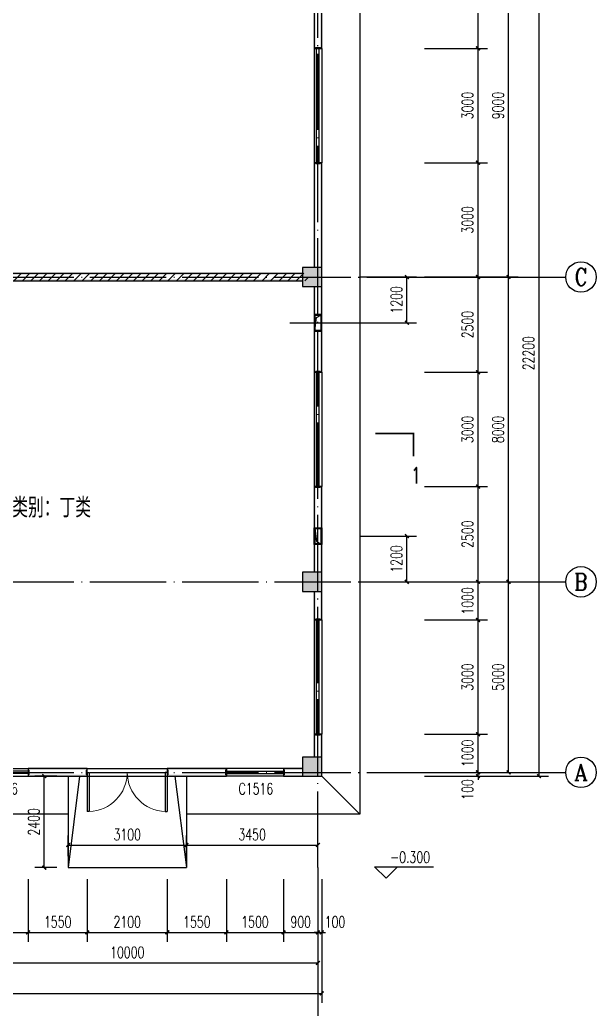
# Model space of a CAD drawing. Extents: x 5026138 to 10158928, y -750500 to -363337.
# Drawn here: x 5082687 to 5097806, y -402772 to -376806 of the extents above; entities that cross this region are included whole.
import ezdxf
from ezdxf.enums import TextEntityAlignment as Align

# ---------------------------------------------------------------- set-up
doc = ezdxf.new("R2010")
doc.units = 0
doc.header["$LTSCALE"] = 1000
doc.header["$MEASUREMENT"] = 0
doc.linetypes.add('DOTE', pattern=[2.42, 2, -0.2, 0.02, -0.2])
doc.layers.get('0').update_dxf_attribs({"linetype": 'CONTINUOUS'})
doc.layers.get('Defpoints').update_dxf_attribs({"linetype": 'CONTINUOUS'})
doc.layers.add('_0', color=7, linetype='CONTINUOUS', lineweight=25)
for name, color, linetype in [('AXIS', 3, 'CONTINUOUS'), ('AXIS_TEXT', 7, 'CONTINUOUS'), ('COLUMN', 9, 'CONTINUOUS'), ('DIM_ELEV', 3, 'CONTINUOUS'), ('DIM_SYMB', 3, 'CONTINUOUS'), ('DOTE', 252, 'CONTINUOUS'), ('PUB_DIM', 3, 'CONTINUOUS'), ('PUB_HATCH', 8, 'CONTINUOUS'), ('PUB_TEXT', 7, 'CONTINUOUS'), ('PUB_WALL', 9, 'CONTINUOUS'), ('STAIR', 5, 'CONTINUOUS'), ('WALL', 2, 'CONTINUOUS'), ('WINDOW', 4, 'CONTINUOUS'), ('WINDOW_TEXT', 7, 'CONTINUOUS')]:
    doc.layers.add(name, color=color, linetype=linetype)
doc.styles.add('_HZTXT', font='txt.shx', dxfattribs={"width": 0.8, "bigfont": 'HZTXT.shx'})
doc.styles.add('_TCH_AXIS', font='COMPLEX', dxfattribs={"bigfont": 'GBCBIG'})
doc.styles.add('_TCH_DIM', font='SIMPLEX', dxfattribs={"bigfont": 'GBCBIG'})
doc.styles.add('_TCH_DIM_T3', font='SIMPLEX', dxfattribs={"width": 0.705882, "bigfont": 'GBCBIG'})
doc.styles.add('_TCH_LABEL', font='COMPLEX', dxfattribs={"bigfont": 'GBCBIG'})
doc.styles.add('_TCH_WINDOW', font='SIMPLEX', dxfattribs={"height": 3.5, "bigfont": 'GBCBIG'})
doc.styles.add('COMPLEX', font='COMPLEX')
doc.dimstyles.new('_TCH_ARCH&&100', dxfattribs={"dimtxt": 297.5, "dimasz": 100, "dimexe": 250, "dimexo": 300, "dimgap": 126.25, "dimtad": 1, "dimdec": 0, "dimzin": 0, "dimdsep": 46, "dimtxsty": '_TCH_DIM_T3', "dimblk": 'ARCHTICK', "dimcen": 0.09, "dimclrt": 7, "dimazin": 2, "dimtfac": 1, "dimtdec": 0, "dimtix": 1, "dimtmove": 2, "dimatfit": 3, "dimfxl": 0, "dimtolj": 1, "dimtzin": 0, "dimarcsym": 0})

# ---------------------------------------------------------------- blocks, each defined once
blk = doc.blocks.new('_ArchTick')
at = {"color": 0, "linetype": 'ByBlock', "const_width": 0.4}
blk.add_lwpolyline([(-0.5, -0.5), (0.5, 0.5)], dxfattribs=at)
blk = doc.blocks.new('*D266')
at = {"layer": 'Defpoints', "color": 0}
for p in [(5091323, -390356), (5092841, -390356), (5091323, -391556)]:
    blk.add_point(p, dxfattribs=at)
at = {"layer": 'PUB_DIM', "color": 0, "lineweight": -2}
for p, q in [((5091623, -390356), (5093091, -390356)), ((5092841, -391556), (5092841, -390356)), ((5091623, -391556), (5093091, -391556))]:
    blk.add_line(p, q, dxfattribs=at)
at = {"layer": 'PUB_DIM', "color": 0, "lineweight": -2, "xscale": 100, "yscale": 100, "zscale": 100}
for p, rotation in [((5092841, -390356), 90), ((5092841, -391556), 270)]:
    blk.add_blockref('_ArchTick', p, dxfattribs=dict(at, rotation=rotation))
at = {"layer": 'PUB_DIM', "color": 7, "insert": (5092566, -390956), "char_height": 297.5, "attachment_point": 5, "rotation": 90, "style": '_TCH_DIM_T3'}
blk.add_mtext('\\A1;1200', dxfattribs=at)
blk = doc.blocks.new('*D267')
at = {"layer": 'Defpoints', "color": 0}
for p in [(5091323, -383556), (5092841, -383556), (5091323, -384756)]:
    blk.add_point(p, dxfattribs=at)
at = {"layer": 'PUB_DIM', "color": 0, "lineweight": -2}
for p, q in [((5091623, -383556), (5093091, -383556)), ((5092841, -384756), (5092841, -383556)), ((5091623, -384756), (5093091, -384756))]:
    blk.add_line(p, q, dxfattribs=at)
at = {"layer": 'PUB_DIM', "color": 0, "lineweight": -2, "xscale": 100, "yscale": 100, "zscale": 100}
for p, rotation in [((5092841, -383556), 90), ((5092841, -384756), 270)]:
    blk.add_blockref('_ArchTick', p, dxfattribs=dict(at, rotation=rotation))
at = {"layer": 'PUB_DIM', "color": 7, "insert": (5092566, -384156), "char_height": 297.5, "attachment_point": 5, "rotation": 90, "style": '_TCH_DIM_T3'}
blk.add_mtext('\\A1;1200', dxfattribs=at)
blk = doc.blocks.new('*D338')
at = {"layer": 'Defpoints', "color": 0}
for p in [(5087056, -398463), (5083956, -399056), (5087056, -399056)]:
    blk.add_point(p, dxfattribs=at)
at = {"layer": 'PUB_DIM', "color": 0, "lineweight": -2}
for p, q in [((5083956, -398756), (5083956, -398213)), ((5087056, -398756), (5087056, -398213)), ((5083956, -398463), (5087056, -398463))]:
    blk.add_line(p, q, dxfattribs=at)
at = {"layer": 'PUB_DIM', "color": 0, "lineweight": -2, "xscale": 100, "yscale": 100, "zscale": 100, "rotation": 180}
blk.add_blockref('_ArchTick', (5083956, -398463), dxfattribs=at)
at = {"layer": 'PUB_DIM', "color": 0, "lineweight": -2, "xscale": 100, "yscale": 100, "zscale": 100}
blk.add_blockref('_ArchTick', (5087056, -398463), dxfattribs=at)
at = {"layer": 'PUB_DIM', "color": 7, "insert": (5085506, -398188), "char_height": 297.5, "attachment_point": 5, "style": '_TCH_DIM_T3'}
blk.add_mtext('\\A1;3100', dxfattribs=at)
blk = doc.blocks.new('*D339')
at = {"layer": 'Defpoints', "color": 0}
for p in [(5090506, -398463), (5087056, -399056), (5090506, -399056)]:
    blk.add_point(p, dxfattribs=at)
at = {"layer": 'PUB_DIM', "color": 0, "lineweight": -2}
for p, q in [((5087056, -398756), (5087056, -398213)), ((5090506, -398756), (5090506, -398213)), ((5087056, -398463), (5090506, -398463))]:
    blk.add_line(p, q, dxfattribs=at)
at = {"layer": 'PUB_DIM', "color": 0, "lineweight": -2, "xscale": 100, "yscale": 100, "zscale": 100, "rotation": 180}
blk.add_blockref('_ArchTick', (5087056, -398463), dxfattribs=at)
at = {"layer": 'PUB_DIM', "color": 0, "lineweight": -2, "xscale": 100, "yscale": 100, "zscale": 100}
blk.add_blockref('_ArchTick', (5090506, -398463), dxfattribs=at)
at = {"layer": 'PUB_DIM', "color": 7, "insert": (5088781, -398188), "char_height": 297.5, "attachment_point": 5, "style": '_TCH_DIM_T3'}
blk.add_mtext('\\A1;3450', dxfattribs=at)
blk = doc.blocks.new('*D340')
at = {"layer": 'Defpoints', "color": 0}
for p in [(5083330, -396656), (5083956, -396656), (5083956, -399056)]:
    blk.add_point(p, dxfattribs=at)
at = {"layer": 'PUB_DIM', "color": 0, "lineweight": -2}
for p, q in [((5083656, -396656), (5083080, -396656)), ((5083330, -399056), (5083330, -396656)), ((5083656, -399056), (5083080, -399056))]:
    blk.add_line(p, q, dxfattribs=at)
at = {"layer": 'PUB_DIM', "color": 0, "lineweight": -2, "xscale": 100, "yscale": 100, "zscale": 100}
for p, rotation in [((5083330, -396656), 90), ((5083330, -399056), 270)]:
    blk.add_blockref('_ArchTick', p, dxfattribs=dict(at, rotation=rotation))
at = {"layer": 'PUB_DIM', "color": 7, "insert": (5083055, -397856), "char_height": 297.5, "attachment_point": 5, "rotation": 90, "style": '_TCH_DIM_T3'}
blk.add_mtext('\\A1;2400', dxfattribs=at)
blk = doc.blocks.new('*D281')
at = {"layer": 'Defpoints', "color": 0}
for p in [(5081406, -399056), (5082906, -399056), (5082906, -400756)]:
    blk.add_point(p, dxfattribs=at)
at = {"layer": 'PUB_DIM', "color": 0, "lineweight": -2}
for p, q in [((5081406, -399356), (5081406, -401006)), ((5082906, -399356), (5082906, -401006)), ((5081406, -400756), (5082906, -400756))]:
    blk.add_line(p, q, dxfattribs=at)
at = {"layer": 'PUB_DIM', "color": 0, "lineweight": -2, "xscale": 100, "yscale": 100, "zscale": 100, "rotation": 180}
blk.add_blockref('_ArchTick', (5081406, -400756), dxfattribs=at)
at = {"layer": 'PUB_DIM', "color": 0, "lineweight": -2, "xscale": 100, "yscale": 100, "zscale": 100}
blk.add_blockref('_ArchTick', (5082906, -400756), dxfattribs=at)
at = {"layer": 'PUB_DIM', "color": 7, "insert": (5082156, -400481), "char_height": 297.5, "attachment_point": 5, "style": '_TCH_DIM_T3'}
blk.add_mtext('\\A1;1500', dxfattribs=at)
blk = doc.blocks.new('*D282')
at = {"layer": 'Defpoints', "color": 0}
for p in [(5082906, -399056), (5084456, -399056), (5084456, -400756)]:
    blk.add_point(p, dxfattribs=at)
at = {"layer": 'PUB_DIM', "color": 0, "lineweight": -2}
for p, q in [((5082906, -399356), (5082906, -401006)), ((5084456, -399356), (5084456, -401006)), ((5082906, -400756), (5084456, -400756))]:
    blk.add_line(p, q, dxfattribs=at)
at = {"layer": 'PUB_DIM', "color": 0, "lineweight": -2, "xscale": 100, "yscale": 100, "zscale": 100, "rotation": 180}
blk.add_blockref('_ArchTick', (5082906, -400756), dxfattribs=at)
at = {"layer": 'PUB_DIM', "color": 0, "lineweight": -2, "xscale": 100, "yscale": 100, "zscale": 100}
blk.add_blockref('_ArchTick', (5084456, -400756), dxfattribs=at)
at = {"layer": 'PUB_DIM', "color": 7, "insert": (5083681, -400481), "char_height": 297.5, "attachment_point": 5, "style": '_TCH_DIM_T3'}
blk.add_mtext('\\A1;1550', dxfattribs=at)
blk = doc.blocks.new('*D283')
at = {"layer": 'Defpoints', "color": 0}
for p in [(5084456, -399056), (5086556, -399056), (5086556, -400756)]:
    blk.add_point(p, dxfattribs=at)
at = {"layer": 'PUB_DIM', "color": 0, "lineweight": -2}
for p, q in [((5084456, -399356), (5084456, -401006)), ((5086556, -399356), (5086556, -401006)), ((5084456, -400756), (5086556, -400756))]:
    blk.add_line(p, q, dxfattribs=at)
at = {"layer": 'PUB_DIM', "color": 0, "lineweight": -2, "xscale": 100, "yscale": 100, "zscale": 100, "rotation": 180}
blk.add_blockref('_ArchTick', (5084456, -400756), dxfattribs=at)
at = {"layer": 'PUB_DIM', "color": 0, "lineweight": -2, "xscale": 100, "yscale": 100, "zscale": 100}
blk.add_blockref('_ArchTick', (5086556, -400756), dxfattribs=at)
at = {"layer": 'PUB_DIM', "color": 7, "insert": (5085506, -400481), "char_height": 297.5, "attachment_point": 5, "style": '_TCH_DIM_T3'}
blk.add_mtext('\\A1;2100', dxfattribs=at)
blk = doc.blocks.new('*D284')
at = {"layer": 'Defpoints', "color": 0}
for p in [(5086556, -399056), (5088106, -399056), (5088106, -400756)]:
    blk.add_point(p, dxfattribs=at)
at = {"layer": 'PUB_DIM', "color": 0, "lineweight": -2}
for p, q in [((5086556, -399356), (5086556, -401006)), ((5088106, -399356), (5088106, -401006)), ((5086556, -400756), (5088106, -400756))]:
    blk.add_line(p, q, dxfattribs=at)
at = {"layer": 'PUB_DIM', "color": 0, "lineweight": -2, "xscale": 100, "yscale": 100, "zscale": 100, "rotation": 180}
blk.add_blockref('_ArchTick', (5086556, -400756), dxfattribs=at)
at = {"layer": 'PUB_DIM', "color": 0, "lineweight": -2, "xscale": 100, "yscale": 100, "zscale": 100}
blk.add_blockref('_ArchTick', (5088106, -400756), dxfattribs=at)
at = {"layer": 'PUB_DIM', "color": 7, "insert": (5087331, -400481), "char_height": 297.5, "attachment_point": 5, "style": '_TCH_DIM_T3'}
blk.add_mtext('\\A1;1550', dxfattribs=at)
blk = doc.blocks.new('*D285')
at = {"layer": 'Defpoints', "color": 0}
for p in [(5088106, -399056), (5089606, -399056), (5089606, -400756)]:
    blk.add_point(p, dxfattribs=at)
at = {"layer": 'PUB_DIM', "color": 0, "lineweight": -2}
for p, q in [((5088106, -399356), (5088106, -401006)), ((5089606, -399356), (5089606, -401006)), ((5088106, -400756), (5089606, -400756))]:
    blk.add_line(p, q, dxfattribs=at)
at = {"layer": 'PUB_DIM', "color": 0, "lineweight": -2, "xscale": 100, "yscale": 100, "zscale": 100, "rotation": 180}
blk.add_blockref('_ArchTick', (5088106, -400756), dxfattribs=at)
at = {"layer": 'PUB_DIM', "color": 0, "lineweight": -2, "xscale": 100, "yscale": 100, "zscale": 100}
blk.add_blockref('_ArchTick', (5089606, -400756), dxfattribs=at)
at = {"layer": 'PUB_DIM', "color": 7, "insert": (5088856, -400481), "char_height": 297.5, "attachment_point": 5, "style": '_TCH_DIM_T3'}
blk.add_mtext('\\A1;1500', dxfattribs=at)
blk = doc.blocks.new('*D286')
at = {"layer": 'Defpoints', "color": 0}
for p in [(5089606, -399056), (5090506, -399056), (5090506, -400756)]:
    blk.add_point(p, dxfattribs=at)
at = {"layer": 'PUB_DIM', "color": 0, "lineweight": -2}
for p, q in [((5089606, -399356), (5089606, -401006)), ((5090506, -399356), (5090506, -401006)), ((5089606, -400756), (5090506, -400756))]:
    blk.add_line(p, q, dxfattribs=at)
at = {"layer": 'PUB_DIM', "color": 0, "lineweight": -2, "xscale": 100, "yscale": 100, "zscale": 100, "rotation": 180}
blk.add_blockref('_ArchTick', (5089606, -400756), dxfattribs=at)
at = {"layer": 'PUB_DIM', "color": 0, "lineweight": -2, "xscale": 100, "yscale": 100, "zscale": 100}
blk.add_blockref('_ArchTick', (5090506, -400756), dxfattribs=at)
at = {"layer": 'PUB_DIM', "color": 7, "insert": (5090056, -400481), "char_height": 297.5, "attachment_point": 5, "style": '_TCH_DIM_T3'}
blk.add_mtext('\\A1;900', dxfattribs=at)
blk = doc.blocks.new('*D287')
at = {"layer": 'Defpoints', "color": 0}
for p in [(5090506, -399056), (5090606, -399056), (5090606, -400756)]:
    blk.add_point(p, dxfattribs=at)
at = {"layer": 'PUB_DIM', "color": 0, "lineweight": -2}
for p, q in [((5090506, -399356), (5090506, -401006)), ((5090606, -399356), (5090606, -401006)), ((5090506, -400756), (5090406, -400756)), ((5090506, -400756), (5090606, -400756)), ((5090606, -400756), (5090706, -400756))]:
    blk.add_line(p, q, dxfattribs=at)
at = {"layer": 'PUB_DIM', "color": 0, "lineweight": -2, "xscale": 100, "yscale": 100, "zscale": 100}
blk.add_blockref('_ArchTick', (5090506, -400756), dxfattribs=at)
at = {"layer": 'PUB_DIM', "color": 0, "lineweight": -2, "xscale": 100, "yscale": 100, "zscale": 100, "rotation": 180}
blk.add_blockref('_ArchTick', (5090606, -400756), dxfattribs=at)
at = {"layer": 'PUB_DIM', "color": 7, "insert": (5090956, -400481), "char_height": 297.5, "attachment_point": 5, "style": '_TCH_DIM_T3'}
blk.add_mtext('\\A1;100', dxfattribs=at)
blk = doc.blocks.new('*D289')
at = {"layer": 'Defpoints', "color": 0}
for p in [(5093006, -374556), (5094706, -374556), (5093006, -377556)]:
    blk.add_point(p, dxfattribs=at)
at = {"layer": 'PUB_DIM', "color": 0, "lineweight": -2}
for p, q in [((5093306, -374556), (5094956, -374556)), ((5094706, -377556), (5094706, -374556)), ((5093306, -377556), (5094956, -377556))]:
    blk.add_line(p, q, dxfattribs=at)
at = {"layer": 'PUB_DIM', "color": 0, "lineweight": -2, "xscale": 100, "yscale": 100, "zscale": 100}
for p, rotation in [((5094706, -374556), 90), ((5094706, -377556), 270)]:
    blk.add_blockref('_ArchTick', p, dxfattribs=dict(at, rotation=rotation))
at = {"layer": 'PUB_DIM', "color": 7, "insert": (5094431, -376056), "char_height": 297.5, "attachment_point": 5, "rotation": 90, "style": '_TCH_DIM_T3'}
blk.add_mtext('\\A1;3000', dxfattribs=at)
blk = doc.blocks.new('*D290')
at = {"layer": 'Defpoints', "color": 0}
for p in [(5093006, -377556), (5094706, -377556), (5093006, -380556)]:
    blk.add_point(p, dxfattribs=at)
at = {"layer": 'PUB_DIM', "color": 0, "lineweight": -2}
for p, q in [((5093306, -377556), (5094956, -377556)), ((5094706, -380556), (5094706, -377556)), ((5093306, -380556), (5094956, -380556))]:
    blk.add_line(p, q, dxfattribs=at)
at = {"layer": 'PUB_DIM', "color": 0, "lineweight": -2, "xscale": 100, "yscale": 100, "zscale": 100}
for p, rotation in [((5094706, -377556), 90), ((5094706, -380556), 270)]:
    blk.add_blockref('_ArchTick', p, dxfattribs=dict(at, rotation=rotation))
at = {"layer": 'PUB_DIM', "color": 7, "insert": (5094431, -379056), "char_height": 297.5, "attachment_point": 5, "rotation": 90, "style": '_TCH_DIM_T3'}
blk.add_mtext('\\A1;3000', dxfattribs=at)
blk = doc.blocks.new('*D291')
at = {"layer": 'Defpoints', "color": 0}
for p in [(5093006, -380556), (5094706, -380556), (5093006, -383556)]:
    blk.add_point(p, dxfattribs=at)
at = {"layer": 'PUB_DIM', "color": 0, "lineweight": -2}
for p, q in [((5093306, -380556), (5094956, -380556)), ((5094706, -383556), (5094706, -380556)), ((5093306, -383556), (5094956, -383556))]:
    blk.add_line(p, q, dxfattribs=at)
at = {"layer": 'PUB_DIM', "color": 0, "lineweight": -2, "xscale": 100, "yscale": 100, "zscale": 100}
for p, rotation in [((5094706, -380556), 90), ((5094706, -383556), 270)]:
    blk.add_blockref('_ArchTick', p, dxfattribs=dict(at, rotation=rotation))
at = {"layer": 'PUB_DIM', "color": 7, "insert": (5094431, -382056), "char_height": 297.5, "attachment_point": 5, "rotation": 90, "style": '_TCH_DIM_T3'}
blk.add_mtext('\\A1;3000', dxfattribs=at)
blk = doc.blocks.new('*D292')
at = {"layer": 'Defpoints', "color": 0}
for p in [(5093006, -383556), (5094706, -383556), (5093006, -386056)]:
    blk.add_point(p, dxfattribs=at)
at = {"layer": 'PUB_DIM', "color": 0, "lineweight": -2}
for p, q in [((5093306, -383556), (5094956, -383556)), ((5094706, -386056), (5094706, -383556)), ((5093306, -386056), (5094956, -386056))]:
    blk.add_line(p, q, dxfattribs=at)
at = {"layer": 'PUB_DIM', "color": 0, "lineweight": -2, "xscale": 100, "yscale": 100, "zscale": 100}
for p, rotation in [((5094706, -383556), 90), ((5094706, -386056), 270)]:
    blk.add_blockref('_ArchTick', p, dxfattribs=dict(at, rotation=rotation))
at = {"layer": 'PUB_DIM', "color": 7, "insert": (5094431, -384806), "char_height": 297.5, "attachment_point": 5, "rotation": 90, "style": '_TCH_DIM_T3'}
blk.add_mtext('\\A1;2500', dxfattribs=at)
blk = doc.blocks.new('*D293')
at = {"layer": 'Defpoints', "color": 0}
for p in [(5093006, -386056), (5094706, -386056), (5093006, -389056)]:
    blk.add_point(p, dxfattribs=at)
at = {"layer": 'PUB_DIM', "color": 0, "lineweight": -2}
for p, q in [((5093306, -386056), (5094956, -386056)), ((5094706, -389056), (5094706, -386056)), ((5093306, -389056), (5094956, -389056))]:
    blk.add_line(p, q, dxfattribs=at)
at = {"layer": 'PUB_DIM', "color": 0, "lineweight": -2, "xscale": 100, "yscale": 100, "zscale": 100}
for p, rotation in [((5094706, -386056), 90), ((5094706, -389056), 270)]:
    blk.add_blockref('_ArchTick', p, dxfattribs=dict(at, rotation=rotation))
at = {"layer": 'PUB_DIM', "color": 7, "insert": (5094431, -387556), "char_height": 297.5, "attachment_point": 5, "rotation": 90, "style": '_TCH_DIM_T3'}
blk.add_mtext('\\A1;3000', dxfattribs=at)
blk = doc.blocks.new('*D294')
at = {"layer": 'Defpoints', "color": 0}
for p in [(5093006, -389056), (5094706, -389056), (5093006, -391556)]:
    blk.add_point(p, dxfattribs=at)
at = {"layer": 'PUB_DIM', "color": 0, "lineweight": -2}
for p, q in [((5093306, -389056), (5094956, -389056)), ((5094706, -391556), (5094706, -389056)), ((5093306, -391556), (5094956, -391556))]:
    blk.add_line(p, q, dxfattribs=at)
at = {"layer": 'PUB_DIM', "color": 0, "lineweight": -2, "xscale": 100, "yscale": 100, "zscale": 100}
for p, rotation in [((5094706, -389056), 90), ((5094706, -391556), 270)]:
    blk.add_blockref('_ArchTick', p, dxfattribs=dict(at, rotation=rotation))
at = {"layer": 'PUB_DIM', "color": 7, "insert": (5094431, -390306), "char_height": 297.5, "attachment_point": 5, "rotation": 90, "style": '_TCH_DIM_T3'}
blk.add_mtext('\\A1;2500', dxfattribs=at)
blk = doc.blocks.new('*D295')
at = {"layer": 'Defpoints', "color": 0}
for p in [(5093006, -391556), (5094706, -391556), (5093006, -392556)]:
    blk.add_point(p, dxfattribs=at)
at = {"layer": 'PUB_DIM', "color": 0, "lineweight": -2}
for p, q in [((5093306, -391556), (5094956, -391556)), ((5094706, -392556), (5094706, -391556)), ((5093306, -392556), (5094956, -392556))]:
    blk.add_line(p, q, dxfattribs=at)
at = {"layer": 'PUB_DIM', "color": 0, "lineweight": -2, "xscale": 100, "yscale": 100, "zscale": 100}
for p, rotation in [((5094706, -391556), 90), ((5094706, -392556), 270)]:
    blk.add_blockref('_ArchTick', p, dxfattribs=dict(at, rotation=rotation))
at = {"layer": 'PUB_DIM', "color": 7, "insert": (5094431, -392056), "char_height": 297.5, "attachment_point": 5, "rotation": 90, "style": '_TCH_DIM_T3'}
blk.add_mtext('\\A1;1000', dxfattribs=at)
blk = doc.blocks.new('*D296')
at = {"layer": 'Defpoints', "color": 0}
for p in [(5093006, -392556), (5094706, -392556), (5093006, -395556)]:
    blk.add_point(p, dxfattribs=at)
at = {"layer": 'PUB_DIM', "color": 0, "lineweight": -2}
for p, q in [((5093306, -392556), (5094956, -392556)), ((5094706, -395556), (5094706, -392556)), ((5093306, -395556), (5094956, -395556))]:
    blk.add_line(p, q, dxfattribs=at)
at = {"layer": 'PUB_DIM', "color": 0, "lineweight": -2, "xscale": 100, "yscale": 100, "zscale": 100}
for p, rotation in [((5094706, -392556), 90), ((5094706, -395556), 270)]:
    blk.add_blockref('_ArchTick', p, dxfattribs=dict(at, rotation=rotation))
at = {"layer": 'PUB_DIM', "color": 7, "insert": (5094431, -394056), "char_height": 297.5, "attachment_point": 5, "rotation": 90, "style": '_TCH_DIM_T3'}
blk.add_mtext('\\A1;3000', dxfattribs=at)
blk = doc.blocks.new('*D297')
at = {"layer": 'Defpoints', "color": 0}
for p in [(5093006, -395556), (5094706, -395556), (5093006, -396556)]:
    blk.add_point(p, dxfattribs=at)
at = {"layer": 'PUB_DIM', "color": 0, "lineweight": -2}
for p, q in [((5093306, -395556), (5094956, -395556)), ((5094706, -396556), (5094706, -395556)), ((5093306, -396556), (5094956, -396556))]:
    blk.add_line(p, q, dxfattribs=at)
at = {"layer": 'PUB_DIM', "color": 0, "lineweight": -2, "xscale": 100, "yscale": 100, "zscale": 100}
for p, rotation in [((5094706, -395556), 90), ((5094706, -396556), 270)]:
    blk.add_blockref('_ArchTick', p, dxfattribs=dict(at, rotation=rotation))
at = {"layer": 'PUB_DIM', "color": 7, "insert": (5094431, -396056), "char_height": 297.5, "attachment_point": 5, "rotation": 90, "style": '_TCH_DIM_T3'}
blk.add_mtext('\\A1;1000', dxfattribs=at)
blk = doc.blocks.new('*D298')
at = {"layer": 'Defpoints', "color": 0}
for p in [(5093006, -396556), (5093006, -396656), (5094706, -396556)]:
    blk.add_point(p, dxfattribs=at)
at = {"layer": 'PUB_DIM', "color": 0, "lineweight": -2}
for p, q in [((5094706, -396556), (5094706, -396456)), ((5093306, -396556), (5094956, -396556)), ((5093306, -396656), (5094956, -396656)), ((5094706, -396656), (5094706, -396556)), ((5094706, -396656), (5094706, -396756))]:
    blk.add_line(p, q, dxfattribs=at)
at = {"layer": 'PUB_DIM', "color": 0, "lineweight": -2, "xscale": 100, "yscale": 100, "zscale": 100}
for p, rotation in [((5094706, -396556), 270), ((5094706, -396656), 90)]:
    blk.add_blockref('_ArchTick', p, dxfattribs=dict(at, rotation=rotation))
at = {"layer": 'PUB_DIM', "color": 7, "insert": (5094431, -397006), "char_height": 297.5, "attachment_point": 5, "rotation": 90, "style": '_TCH_DIM_T3'}
blk.add_mtext('\\A1;100', dxfattribs=at)
blk = doc.blocks.new('$TCHSYS$WIN2D')
for p, q in [((-0.5, 0.5), (0.5, 0.5)), ((-0.5, 0.5), (-0.5, -0.5)), ((0.5, 0.5), (0.5, -0.5)), ((0.5, 0.167), (-0.5, 0.167)), ((0.5, -0.167), (-0.5, -0.167)), ((-0.5, -0.5), (0.5, -0.5))]:
    blk.add_line(p, q)
blk = doc.blocks.new('_FZH')
blk.add_lwpolyline([(-0.5, -0.5), (0.5, -0.5), (0.5, 0.5), (-0.5, 0.5)], close=True)
at = {"layer": 'PUB_HATCH'}
blk.add_solid([(-0.5, -0.5), (0.5, -0.5), (-0.5, 0.5), (0.5, 0.5)], dxfattribs=at)
blk = doc.blocks.new('*D368')
at = {"layer": 'AXIS', "color": 0, "lineweight": -2}
for p, q in [((5093306, -391556), (5095756, -391556)), ((5095506, -396556), (5095506, -391556)), ((5093306, -396556), (5095756, -396556))]:
    blk.add_line(p, q, dxfattribs=at)
at = {"layer": 'Defpoints', "color": 0}
for p in [(5093006, -391556), (5095506, -391556), (5093006, -396556)]:
    blk.add_point(p, dxfattribs=at)
at = {"layer": 'AXIS', "color": 0, "lineweight": -2, "xscale": 100, "yscale": 100, "zscale": 100}
for p, rotation in [((5095506, -391556), 90), ((5095506, -396556), 270)]:
    blk.add_blockref('_ArchTick', p, dxfattribs=dict(at, rotation=rotation))
at = {"layer": 'AXIS', "color": 7, "insert": (5095231, -394056), "char_height": 297.5, "attachment_point": 5, "rotation": 90, "style": '_TCH_DIM_T3'}
blk.add_mtext('\\A1;5000', dxfattribs=at)
blk = doc.blocks.new('*D369')
at = {"layer": 'AXIS', "color": 0, "lineweight": -2}
for p, q in [((5093306, -383556), (5095756, -383556)), ((5095506, -391556), (5095506, -383556)), ((5093306, -391556), (5095756, -391556))]:
    blk.add_line(p, q, dxfattribs=at)
at = {"layer": 'Defpoints', "color": 0}
for p in [(5093006, -383556), (5095506, -383556), (5093006, -391556)]:
    blk.add_point(p, dxfattribs=at)
at = {"layer": 'AXIS', "color": 0, "lineweight": -2, "xscale": 100, "yscale": 100, "zscale": 100}
for p, rotation in [((5095506, -383556), 90), ((5095506, -391556), 270)]:
    blk.add_blockref('_ArchTick', p, dxfattribs=dict(at, rotation=rotation))
at = {"layer": 'AXIS', "color": 7, "insert": (5095231, -387556), "char_height": 297.5, "attachment_point": 5, "rotation": 90, "style": '_TCH_DIM_T3'}
blk.add_mtext('\\A1;8000', dxfattribs=at)
blk = doc.blocks.new('*D370')
at = {"layer": 'AXIS', "color": 0, "lineweight": -2}
for p, q in [((5093306, -374556), (5095756, -374556)), ((5095506, -383556), (5095506, -374556)), ((5093306, -383556), (5095756, -383556))]:
    blk.add_line(p, q, dxfattribs=at)
at = {"layer": 'Defpoints', "color": 0}
for p in [(5093006, -374556), (5095506, -374556), (5093006, -383556)]:
    blk.add_point(p, dxfattribs=at)
at = {"layer": 'AXIS', "color": 0, "lineweight": -2, "xscale": 100, "yscale": 100, "zscale": 100}
for p, rotation in [((5095506, -374556), 90), ((5095506, -383556), 270)]:
    blk.add_blockref('_ArchTick', p, dxfattribs=dict(at, rotation=rotation))
at = {"layer": 'AXIS', "color": 7, "insert": (5095231, -379056), "char_height": 297.5, "attachment_point": 5, "rotation": 90, "style": '_TCH_DIM_T3'}
blk.add_mtext('\\A1;9000', dxfattribs=at)
blk = doc.blocks.new('*D371')
at = {"layer": 'AXIS', "color": 0, "lineweight": -2}
for p, q in [((5093306, -374456), (5096556, -374456)), ((5096306, -396656), (5096306, -374456)), ((5093306, -396656), (5096556, -396656))]:
    blk.add_line(p, q, dxfattribs=at)
at = {"layer": 'Defpoints', "color": 0}
for p in [(5093006, -374456), (5096306, -374456), (5093006, -396656)]:
    blk.add_point(p, dxfattribs=at)
at = {"layer": 'AXIS', "color": 0, "lineweight": -2, "xscale": 100, "yscale": 100, "zscale": 100}
for p, rotation in [((5096306, -374456), 90), ((5096306, -396656), 270)]:
    blk.add_blockref('_ArchTick', p, dxfattribs=dict(at, rotation=rotation))
at = {"layer": 'AXIS', "color": 7, "insert": (5096031, -385556), "char_height": 297.5, "attachment_point": 5, "rotation": 90, "style": '_TCH_DIM_T3'}
blk.add_mtext('\\A1;22200', dxfattribs=at)
blk = doc.blocks.new('_AXISO')
blk.add_circle((0, 0), 0.5)
at = {"layer": 'AXIS_TEXT', "style": 'COMPLEX', "width": 1.041667}
blk.add_attdef('A', text='', height=0.56, dxfattribs=at).set_placement((-0.25, -0.28), (0.25, -0.28), align=Align.FIT)
blk = doc.blocks.new('*D382')
at = {"layer": 'AXIS', "color": 0, "lineweight": -2}
for p, q in [((5080506, -399356), (5080506, -401806)), ((5090506, -399356), (5090506, -401806)), ((5080506, -401556), (5090506, -401556))]:
    blk.add_line(p, q, dxfattribs=at)
at = {"layer": 'Defpoints', "color": 0}
for p in [(5080506, -399056), (5090506, -399056), (5090506, -401556)]:
    blk.add_point(p, dxfattribs=at)
at = {"layer": 'AXIS', "color": 0, "lineweight": -2, "xscale": 100, "yscale": 100, "zscale": 100, "rotation": 180}
blk.add_blockref('_ArchTick', (5080506, -401556), dxfattribs=at)
at = {"layer": 'AXIS', "color": 0, "lineweight": -2, "xscale": 100, "yscale": 100, "zscale": 100}
blk.add_blockref('_ArchTick', (5090506, -401556), dxfattribs=at)
at = {"layer": 'AXIS', "color": 7, "insert": (5085506, -401281), "char_height": 297.5, "attachment_point": 5, "style": '_TCH_DIM_T3'}
blk.add_mtext('\\A1;10000', dxfattribs=at)
blk = doc.blocks.new('*D383')
at = {"layer": 'AXIS', "color": 0, "lineweight": -2}
for p, q in [((5072406, -399356), (5072406, -402606)), ((5090606, -399356), (5090606, -402606)), ((5072406, -402356), (5090606, -402356))]:
    blk.add_line(p, q, dxfattribs=at)
at = {"layer": 'Defpoints', "color": 0}
for p in [(5072406, -399056), (5090606, -399056), (5090606, -402356)]:
    blk.add_point(p, dxfattribs=at)
at = {"layer": 'AXIS', "color": 0, "lineweight": -2, "xscale": 100, "yscale": 100, "zscale": 100, "rotation": 180}
blk.add_blockref('_ArchTick', (5072406, -402356), dxfattribs=at)
at = {"layer": 'AXIS', "color": 0, "lineweight": -2, "xscale": 100, "yscale": 100, "zscale": 100}
blk.add_blockref('_ArchTick', (5090606, -402356), dxfattribs=at)
at = {"layer": 'AXIS', "color": 7, "insert": (5081506, -402081), "char_height": 297.5, "attachment_point": 5, "style": '_TCH_DIM_T3'}
blk.add_mtext('\\A1;18200', dxfattribs=at)

msp = doc.modelspace()

# ---------------------------------------------------------------- hatches: boundary and pattern name
at = {"layer": '_0'}
h = msp.add_hatch(dxfattribs=at)
h.set_pattern_fill('ANSI31', color=0, scale=100)
h.set_pattern_definition([(45, (-5674460.6, 234643.46), (-112.2532015, 112.2532015), [])])
h.paths.add_polyline_path([(5080256.3, -383456.3), (5072756.3, -383456.3), (5072756.3, -383656.3), (5080256.3, -383656.3)])
h.paths.add_polyline_path([(5080756.3, -383656.3), (5090256.3, -383656.3), (5090256.3, -383456.3), (5080756.3, -383456.3)], flags=16)
at = {"layer": 'PUB_WALL'}
for points in [[(5090446.3, -374956.3), (5090406.3, -374956.3), (5090406.3, -377556.3), (5090446.3, -377516.3)], [(5090606.3, -374956.3), (5090566.3, -374956.3), (5090566.3, -377516.3), (5090606.3, -377556.3)], [(5090406.3, -377556.3), (5090606.3, -377556.3), (5090566.3, -377516.3), (5090446.3, -377516.3)], [(5090606.3, -380556.3), (5090406.3, -380556.3), (5090446.3, -380596.3), (5090566.3, -380596.3)], [(5090406.3, -383306.3), (5090446.3, -383306.3), (5090446.3, -380596.3), (5090406.3, -380556.3)], [(5090566.3, -383306.3), (5090606.3, -383306.3), (5090606.3, -380556.3), (5090566.3, -380596.3)], [(5090106.3, -383496.3), (5090106.3, -383456.3), (5080756.3, -383456.3), (5080756.3, -383496.3)], [(5090606.3, -383306.3), (5090106.3, -383306.3), (5090146.3, -383346.3), (5090566.3, -383346.3)], [(5090106.3, -383306.3), (5090106.3, -383806.3), (5090146.3, -383766.3), (5090146.3, -383346.3)], [(5090606.3, -383806.3), (5090606.3, -383306.3), (5090566.3, -383346.3), (5090566.3, -383766.3)], [(5090106.3, -383656.3), (5090106.3, -383616.3), (5080756.3, -383616.3), (5080756.3, -383656.3)], [(5090106.3, -383806.3), (5090606.3, -383806.3), (5090566.3, -383766.3), (5090146.3, -383766.3)], [(5090446.3, -383806.3), (5090406.3, -383806.3), (5090406.3, -386056.3), (5090446.3, -386016.3)], [(5090606.3, -383806.3), (5090566.3, -383806.3), (5090566.3, -386016.3), (5090606.3, -386056.3)], [(5090406.3, -386056.3), (5090606.3, -386056.3), (5090566.3, -386016.3), (5090446.3, -386016.3)], [(5090606.3, -389056.3), (5090406.3, -389056.3), (5090446.3, -389096.3), (5090566.3, -389096.3)], [(5090406.3, -391306.3), (5090446.3, -391306.3), (5090446.3, -389096.3), (5090406.3, -389056.3)], [(5090566.3, -391306.3), (5090606.3, -391306.3), (5090606.3, -389056.3), (5090566.3, -389096.3)], [(5090606.3, -391306.3), (5090106.3, -391306.3), (5090146.3, -391346.3), (5090566.3, -391346.3)], [(5090106.3, -391306.3), (5090106.3, -391806.3), (5090146.3, -391766.3), (5090146.3, -391346.3)], [(5090606.3, -391806.3), (5090606.3, -391306.3), (5090566.3, -391346.3), (5090566.3, -391766.3)], [(5090106.3, -391806.3), (5090606.3, -391806.3), (5090566.3, -391766.3), (5090146.3, -391766.3)], [(5090446.3, -391806.3), (5090406.3, -391806.3), (5090406.3, -392556.3), (5090446.3, -392516.3)], [(5090606.3, -391806.3), (5090566.3, -391806.3), (5090566.3, -392516.3), (5090606.3, -392556.3)], [(5090406.3, -392556.3), (5090606.3, -392556.3), (5090566.3, -392516.3), (5090446.3, -392516.3)], [(5090606.3, -395556.3), (5090406.3, -395556.3), (5090446.3, -395596.3), (5090566.3, -395596.3)], [(5090406.3, -396156.3), (5090446.3, -396156.3), (5090446.3, -395596.3), (5090406.3, -395556.3)], [(5090566.3, -396156.3), (5090606.3, -396156.3), (5090606.3, -395556.3), (5090566.3, -395596.3)], [(5090606.3, -396156.3), (5090106.3, -396156.3), (5090146.3, -396196.3), (5090566.3, -396196.3)], [(5090106.3, -396156.3), (5090106.3, -396656.3), (5090146.3, -396616.3), (5090146.3, -396196.3)], [(5090606.3, -396656.3), (5090606.3, -396156.3), (5090566.3, -396196.3), (5090566.3, -396616.3)], [(5084456.3, -396456.3), (5082906.3, -396456.3), (5082946.3, -396496.3), (5084416.3, -396496.3)], [(5082906.3, -396456.3), (5082906.3, -396656.3), (5082946.3, -396616.3), (5082946.3, -396496.3)], [(5084456.3, -396656.3), (5084456.3, -396456.3), (5084416.3, -396496.3), (5084416.3, -396616.3)], [(5088106.3, -396456.3), (5086556.3, -396456.3), (5086596.3, -396496.3), (5088066.3, -396496.3)], [(5086556.3, -396456.3), (5086556.3, -396656.3), (5086596.3, -396616.3), (5086596.3, -396496.3)], [(5088106.3, -396656.3), (5088106.3, -396456.3), (5088066.3, -396496.3), (5088066.3, -396616.3)], [(5090106.3, -396496.3), (5090106.3, -396456.3), (5089606.3, -396456.3), (5089646.3, -396496.3)], [(5089606.3, -396456.3), (5089606.3, -396656.3), (5089646.3, -396616.3), (5089646.3, -396496.3)], [(5082906.3, -396656.3), (5084456.3, -396656.3), (5084416.3, -396616.3), (5082946.3, -396616.3)], [(5086556.3, -396656.3), (5088106.3, -396656.3), (5088066.3, -396616.3), (5086596.3, -396616.3)], [(5090106.3, -396656.3), (5090106.3, -396616.3), (5089646.3, -396616.3), (5089606.3, -396656.3)], [(5090106.3, -396656.3), (5090606.3, -396656.3), (5090566.3, -396616.3), (5090146.3, -396616.3)]]:
    msp.add_hatch(color=0, dxfattribs=at).paths.add_polyline_path(points)

# ---------------------------------------------------------------- linework, layer by layer
for p, q in [((5090406.3, -377556.3), (5090406.3, -380556.3)), ((5090406.3, -377556.3), (5090606.3, -377556.3)), ((5090472.9, -380556.3), (5090472.9, -377556.3)), ((5090539.6, -380556.3), (5090539.6, -377556.3)), ((5090606.3, -377556.3), (5090606.3, -380556.3)), ((5090406.3, -380556.3), (5090606.3, -380556.3)), ((5090406.3, -386056.3), (5090406.3, -389056.3)), ((5090406.3, -386056.3), (5090606.3, -386056.3)), ((5090472.9, -389056.3), (5090472.9, -386056.3)), ((5090539.6, -389056.3), (5090539.6, -386056.3)), ((5090606.3, -386056.3), (5090606.3, -389056.3)), ((5090406.3, -389056.3), (5090606.3, -389056.3)), ((5090406.3, -392556.3), (5090406.3, -395556.3)), ((5090406.3, -392556.3), (5090606.3, -392556.3)), ((5090472.9, -395556.3), (5090472.9, -392556.3)), ((5090539.6, -395556.3), (5090539.6, -392556.3)), ((5090606.3, -392556.3), (5090606.3, -395556.3)), ((5090406.3, -395556.3), (5090606.3, -395556.3))]:
    msp.add_line(p, q)
at = {"extrusion": (0, 0, -1)}
for p, q in [((5084456.3, -396556.3), (5084456.3, -397580)), ((5084456.3, -396556.3), (5084508.8, -396556.3)), ((5084508.8, -396556.3), (5084508.8, -397580)), ((5086503.8, -396556.3), (5086503.8, -397580)), ((5086556.3, -396556.3), (5086503.8, -396556.3)), ((5086556.3, -396556.3), (5086556.3, -397580)), ((5084508.8, -397580), (5084456.3, -397580)), ((5086503.8, -397580), (5086556.3, -397580))]:
    msp.add_line(p, q, dxfattribs=at)
at = {"color": 0}
for points in [[(5090606.3, -384976.3), (5090606.3, -384536.3), (5090406.3, -384536.3), (5090406.3, -384976.3), (5090606.3, -384976.3)], [(5090426.3, -384956.3), (5090472.7, -384618.1), (5090586.3, -384556.3)], [(5090606.3, -390136.3), (5090606.3, -390576.3), (5090406.3, -390576.3), (5090406.3, -390136.3), (5090606.3, -390136.3)], [(5090426.3, -390156.3), (5090472.7, -390494.4), (5090586.3, -390556.3)]]:
    msp.add_lwpolyline(points, dxfattribs=at)
at = {"color": 0, "const_width": 40}
for points in [[(5090586.3, -384956.3), (5090586.3, -384556.3), (5090426.3, -384556.3), (5090426.3, -384956.3)], [(5090586.3, -390156.3), (5090586.3, -390556.3), (5090426.3, -390556.3), (5090426.3, -390156.3)]]:
    msp.add_lwpolyline(points, close=True, dxfattribs=at)
at = {"lineweight": 13, "extrusion": (0, 0, -1)}
for centre, start, end in [((-5084482.5, -396556.3), 180, 268.53072), ((-5086530, -396556.3), 271.46928, 0)]:
    msp.add_arc(centre, 1023.8, start, end, dxfattribs=at)
at = {"layer": 'AXIS', "color": 0}
for p, q in [((5093006.3, -383556.3), (5097006.3, -383556.3)), ((5093006.3, -391556.3), (5097006.3, -391556.3)), ((5093006.3, -396556.3), (5097006.3, -396556.3)), ((5090506.3, -399056.3), (5090506.3, -403056.3))]:
    msp.add_line(p, q, dxfattribs=at)
at = {"layer": 'DIM_ELEV', "color": 0}
for p, q in [((5092294.4, -399336), (5091994.4, -399036)), ((5091994.4, -399036), (5093534.6, -399036)), ((5092294.4, -399336), (5092594.4, -399036))]:
    msp.add_line(p, q, dxfattribs=at)
at = {"layer": 'DIM_SYMB', "color": 0, "const_width": 50}
msp.add_lwpolyline([(5092013.6, -387664.5), (5093013.6, -387664.5), (5093013.6, -388264.5)], dxfattribs=at)
at = {"layer": 'DOTE', "linetype": 'DOTE'}
for p, q in [((5090506.3, -399056.3), (5090506.3, -372056.3)), ((5070006.3, -383556.3), (5093006.3, -383556.3)), ((5089768.5, -384756.3), (5091596.8, -384756.3)), ((5070006.3, -391556.3), (5093006.3, -391556.3)), ((5070006.3, -396556.3), (5093006.3, -396556.3))]:
    msp.add_line(p, q, dxfattribs=at)
at = {"layer": 'STAIR'}
for p, q in [((5084256.3, -396656.3), (5083956.3, -399056.3)), ((5083956.3, -396656.3), (5083956.3, -399056.3)), ((5086756.3, -396656.3), (5087056.3, -399056.3)), ((5087056.3, -396656.3), (5087056.3, -399056.3)), ((5090606.3, -396656.3), (5091606.3, -397656.3)), ((5083956.3, -399056.3), (5087056.3, -399056.3))]:
    msp.add_line(p, q, dxfattribs=at)
for points in [[(5071406.3, -377506.3), (5071406.3, -373456.3), (5091606.3, -373456.3), (5091606.3, -397656.3), (5087056.3, -397656.3)], [(5083956.3, -397656.3), (5078056.3, -397656.3)]]:
    msp.add_lwpolyline(points, dxfattribs=at)
at = {"layer": 'WALL', "color": 0}
for p, q in [((5090406.3, -374956.3), (5090406.3, -377556.3)), ((5090606.3, -377556.3), (5090606.3, -374956.3)), ((5090406.3, -377556.3), (5090606.3, -377556.3)), ((5090606.3, -380556.3), (5090406.3, -380556.3)), ((5090406.3, -380556.3), (5090406.3, -383306.3)), ((5090606.3, -383306.3), (5090606.3, -380556.3)), ((5080756.3, -383456.3), (5090106.3, -383456.3)), ((5080756.3, -383656.3), (5090106.3, -383656.3)), ((5090406.3, -383806.3), (5090406.3, -386056.3)), ((5090606.3, -386056.3), (5090606.3, -383806.3)), ((5090406.3, -386056.3), (5090606.3, -386056.3)), ((5090606.3, -389056.3), (5090406.3, -389056.3)), ((5090406.3, -389056.3), (5090406.3, -391306.3)), ((5090606.3, -391306.3), (5090606.3, -389056.3)), ((5090406.3, -391806.3), (5090406.3, -392556.3)), ((5090606.3, -392556.3), (5090606.3, -391806.3)), ((5090406.3, -392556.3), (5090606.3, -392556.3)), ((5090606.3, -395556.3), (5090406.3, -395556.3)), ((5090406.3, -395556.3), (5090406.3, -396156.3)), ((5090606.3, -396156.3), (5090606.3, -395556.3)), ((5084456.3, -396456.3), (5082906.3, -396456.3)), ((5082906.3, -396456.3), (5082906.3, -396656.3)), ((5084456.3, -396656.3), (5084456.3, -396456.3)), ((5088106.3, -396456.3), (5086556.3, -396456.3)), ((5086556.3, -396456.3), (5086556.3, -396656.3)), ((5088106.3, -396656.3), (5088106.3, -396456.3)), ((5090106.3, -396456.3), (5089606.3, -396456.3)), ((5089606.3, -396456.3), (5089606.3, -396656.3)), ((5082906.3, -396656.3), (5084456.3, -396656.3)), ((5086556.3, -396656.3), (5088106.3, -396656.3)), ((5089606.3, -396656.3), (5090106.3, -396656.3))]:
    msp.add_line(p, q, dxfattribs=at)
at = {"layer": 'WINDOW', "color": 0}
for p, q in [((5084456.3, -396456.3), (5086556.3, -396456.3)), ((5084456.3, -396656.3), (5086556.3, -396656.3))]:
    msp.add_line(p, q, dxfattribs=at)

# ---------------------------------------------------------------- block references
at = {"layer": 'AXIS', "color": 0}
ref = msp.add_blockref('_AXISO', (5097406.3, -383556.3), dxfattribs=dict(at, xscale=800, yscale=800, zscale=800))
ref.add_attrib('A', 'C', dxfattribs={"layer": 'AXIS_TEXT', "color": 0, "height": 455.7, "style": '_TCH_AXIS'}).set_placement((5097243.5, -383784.1), (5097569, -383784.1), align=Align.FIT)
ref = msp.add_blockref('_AXISO', (5097406.3, -391556.3), dxfattribs=dict(at, xscale=800, yscale=800, zscale=800))
ref.add_attrib('A', 'B', dxfattribs={"layer": 'AXIS_TEXT', "color": 0, "height": 435.3, "style": '_TCH_AXIS'}).set_placement((5097230.1, -391773.9), (5097582.4, -391773.9), align=Align.FIT)
ref = msp.add_blockref('_AXISO', (5097406.3, -396556.3), dxfattribs=dict(at, xscale=800, yscale=800, zscale=800))
ref.add_attrib('A', 'A', dxfattribs={"layer": 'AXIS_TEXT', "color": 0, "height": 425.2, "style": '_TCH_AXIS'}).set_placement((5097224, -396768.9), (5097588.5, -396768.9), align=Align.FIT)
at = {"layer": 'COLUMN', "color": 0, "xscale": 500, "yscale": 500, "zscale": 500}
for p in [(5090356.3, -383556.3), (5090356.3, -391556.3), (5090356.3, -396406.3)]:
    msp.add_blockref('_FZH', p, dxfattribs=at)
at = {"layer": 'WINDOW', "color": 0}
ref = msp.add_blockref('$TCHSYS$WIN2D', (5082156.3, -396556.3), dxfattribs=dict(at, xscale=1500, yscale=200, zscale=1500))
ref.add_attrib('A', 'C1516', (5081726.3, -397134.9), dxfattribs={"layer": 'WINDOW_TEXT', "color": 0, "height": 297.5, "style": '_TCH_WINDOW', "width": 0.705882})
ref = msp.add_blockref('$TCHSYS$WIN2D', (5088856.3, -396556.3), dxfattribs=dict(at, xscale=-1500, yscale=200, zscale=-1500))
ref.add_attrib('A', 'C1516', (5088426.3, -397134.9), dxfattribs={"layer": 'WINDOW_TEXT', "color": 0, "height": 297.5, "style": '_TCH_WINDOW', "width": 0.705882})

# ---------------------------------------------------------------- texts
at = {"layer": 'PUB_DIM', "style": '_HZTXT', "width": 0.8}
msp.add_text('生产的火灾危险性类别：丁类', height=517.241, dxfattribs=at).set_placement((5079177, -389868.5))
at = {"layer": 'PUB_TEXT', "color": 0, "width": 0.705882}
for s, height, style, p in [('1', 425, '_TCH_LABEL', (5092949.3, -388977)), ('-0.300', 297.5, '_TCH_DIM', (5092404.6, -398931))]:
    msp.add_text(s, height=height, dxfattribs=dict(at, style=style)).set_placement(p)

# ---------------------------------------------------------------- dimensions: what is measured, and where the dimension line sits
at = {"layer": 'AXIS', "color": 0}
for p1, p2, distance, picture, middle in [((5093006.3, -396656.3), (5093006.3, -374456.3), -3300, '*D371', (5096031.3, -385556.3)), ((5093006.3, -383556.3), (5093006.3, -374556.3), -2500, '*D370', (5095231.3, -379056.3)), ((5093006.3, -391556.3), (5093006.3, -383556.3), -2500, '*D369', (5095231.3, -387556.3)), ((5093006.3, -396556.3), (5093006.3, -391556.3), -2500, '*D368', (5095231.3, -394056.3)), ((5072406.3, -399056.3), (5090606.3, -399056.3), -3300, '*D383', (5081506.3, -402081.3)), ((5080506.3, -399056.3), (5090506.3, -399056.3), -2500, '*D382', (5085506.3, -401281.3))]:
    dim = msp.add_aligned_dim(p1=p1, p2=p2, distance=distance, dimstyle='_TCH_ARCH&&100', dxfattribs=at)
    dim.commit()
    dim.dimension.update_dxf_attribs({"geometry": picture, "text_midpoint": middle})
at = {"layer": 'PUB_DIM', "color": 0}
for p1, p2, distance, picture, middle in [((5093006.3, -377556.3), (5093006.3, -374556.3), -1700, '*D289', (5094431.3, -376056.3)), ((5093006.3, -380556.3), (5093006.3, -377556.3), -1700, '*D290', (5094431.3, -379056.3)), ((5093006.3, -383556.3), (5093006.3, -380556.3), -1700, '*D291', (5094431.3, -382056.3)), ((5091323.4, -384756.3), (5091323.4, -383556.3), -1517.5, '*D267', (5092565.9, -384156.3)), ((5093006.3, -386056.3), (5093006.3, -383556.3), -1700, '*D292', (5094431.3, -384806.3)), ((5093006.3, -389056.3), (5093006.3, -386056.3), -1700, '*D293', (5094431.3, -387556.3)), ((5093006.3, -391556.3), (5093006.3, -389056.3), -1700, '*D294', (5094431.3, -390306.3)), ((5091323.4, -391556.3), (5091323.4, -390356.3), -1517.5, '*D266', (5092565.9, -390956.3)), ((5093006.3, -392556.3), (5093006.3, -391556.3), -1700, '*D295', (5094431.3, -392056.3)), ((5093006.3, -395556.3), (5093006.3, -392556.3), -1700, '*D296', (5094431.3, -394056.3)), ((5093006.3, -396556.3), (5093006.3, -395556.3), -1700, '*D297', (5094431.3, -396056.3)), ((5083956.3, -399056.3), (5083956.3, -396656.3), 626.1, '*D340', (5083055.2, -397856.3)), ((5083956.3, -399056.3), (5087056.3, -399056.3), 593.7, '*D338', (5085506.3, -398187.5)), ((5087056.3, -399056.3), (5090506.3, -399056.3), 593.7, '*D339', (5088781.3, -398187.5)), ((5081406.3, -399056.3), (5082906.3, -399056.3), -1700, '*D281', (5082156.3, -400481.3)), ((5082906.3, -399056.3), (5084456.3, -399056.3), -1700, '*D282', (5083681.3, -400481.3)), ((5084456.3, -399056.3), (5086556.3, -399056.3), -1700, '*D283', (5085506.3, -400481.3)), ((5086556.3, -399056.3), (5088106.3, -399056.3), -1700, '*D284', (5087331.3, -400481.3)), ((5088106.3, -399056.3), (5089606.3, -399056.3), -1700, '*D285', (5088856.3, -400481.3)), ((5089606.3, -399056.3), (5090506.3, -399056.3), -1700, '*D286', (5090056.3, -400481.3))]:
    dim = msp.add_aligned_dim(p1=p1, p2=p2, distance=distance, dimstyle='_TCH_ARCH&&100', dxfattribs=at)
    dim.commit()
    dim.dimension.update_dxf_attribs({"geometry": picture, "text_midpoint": middle})
for base, p1, p2, angle, picture, middle in [((5094706.3, -396556.3), (5093006.3, -396656.3), (5093006.3, -396556.3), 90, '*D298', (5094431.3, -397006.3)), ((5090606.3, -400756.3), (5090506.3, -399056.3), (5090606.3, -399056.3), 0, '*D287', (5090956.3, -400481.3))]:
    dim = msp.add_linear_dim(base=base, p1=p1, p2=p2, angle=angle, dimstyle='_TCH_ARCH&&100', dxfattribs=at)
    dim.commit()
    dim.dimension.update_dxf_attribs({"geometry": picture, "text_midpoint": middle, "dimtype": 161})

doc.saveas('drawing.dxf')
